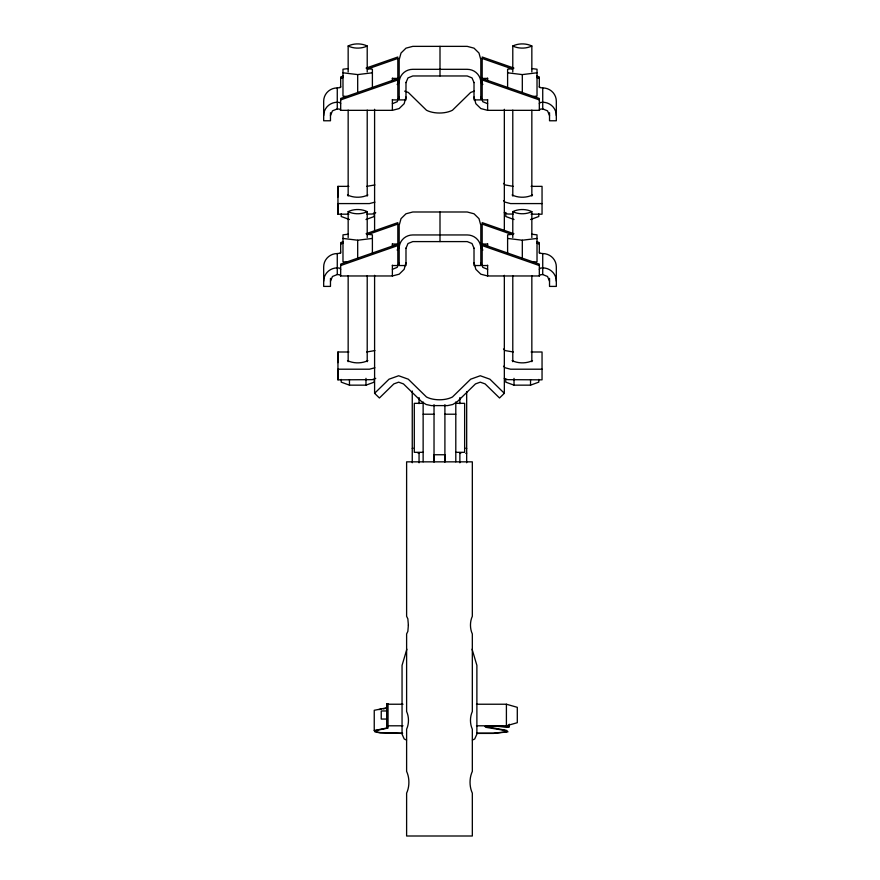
<?xml version="1.0" encoding="UTF-8"?>
<svg xmlns="http://www.w3.org/2000/svg" width="880" height="880" viewBox="0 0 880 880"><rect width="100%" height="100%" fill="white"/><g stroke="black" fill="none" stroke-linecap="round" stroke-linejoin="round"><path stroke-width="1.32" d="M375.749 378.367L372.284 379.665L337.953 379.841L337.953 352L348.909 352M348.942 214.159L337.953 214.214L337.953 186.362L348.909 186.362M434.027 455.037L434.027 461.846L434.027 404.701M440 212.003L440 241.593M440 46.365L440 75.966M444.906 455.037L444.906 461.846L444.906 404.701M505.78 379.423L505.78 382.151L514.019 385.154L530.541 385.154L538.78 382.151L538.78 379.423M505.78 212.421L505.78 216.513L514.019 219.527M512.787 361.691L512.787 275.748M512.787 237.556L512.787 211.64C518.463 208.824 526.163 208.824 531.839 211.64L531.839 237.556M512.787 196.064L512.787 110.121M512.787 71.929L512.787 46.002C518.463 43.197 526.163 43.197 531.839 46.002L531.839 71.929M514.019 385.154L514.019 378.345M530.541 385.154L530.541 379.709M531.839 361.691L531.839 275.748M531.839 196.064L531.839 110.121M538.78 213.785L538.78 216.513L530.541 219.527M405.988 97.042L404.162 103.686L399.179 108.559L392.381 110.341L340.681 110.341L339.603 109.131L337.271 108.9L332.464 110.847L330.473 115.555M405.966 262.757L404.162 269.324L399.179 274.186L392.381 275.968L340.681 275.968L339.603 274.758L337.271 274.538L332.464 276.485L330.473 281.182M406.857 649.198L402.05 665.368L402.05 734.129L404.206 738.958L406.527 740.08M397.188 84.535L399.179 79.827M399.179 97.042L397.188 101.739L392.381 103.686M405.988 82.61L407.979 77.913L412.786 75.966L467.214 75.966L472.021 77.913L474.012 82.61M397.188 250.162L399.179 245.465M399.179 262.669L397.188 267.366L392.381 269.324M405.988 248.248L407.979 243.54L412.786 241.593L467.214 241.593L472.021 243.54L474.012 248.248M340.681 86.482L339.603 87.692L337.271 87.912A13.607 13.299 0 0 0 323.675 101.211L323.675 120.769L330.473 120.769L330.473 112.739M340.681 252.109L339.603 253.319L337.271 253.55A13.607 13.299 0 0 0 323.675 266.849L323.675 286.407L330.473 286.407L330.473 278.377M539.319 103.686L540.397 102.476L542.729 102.256A13.607 13.299 0 0 1 556.325 115.555M474.012 97.042L475.838 103.686L480.821 108.559L487.619 110.341L539.319 110.341L540.397 109.131L542.729 108.9L547.536 110.847L549.527 115.555M539.319 269.324L540.397 268.114L542.729 267.883A13.607 13.299 0 0 1 556.325 281.182M474.012 262.669L475.838 269.324L480.821 274.186L487.619 275.968L539.319 275.968L540.397 274.758L542.729 274.538L547.536 276.485L549.527 281.182M374.594 393.305L389.026 379.192L398.651 375.749L408.276 379.192L426.492 397.012C433.686 400.708 445.247 400.708 452.441 397.012L470.668 379.192L480.282 375.749L489.907 379.192L504.339 393.305L499.532 398.002L485.1 383.9L480.282 382.173L475.475 383.9L457.248 401.709L452.793 404.492L447.634 405.603L431.31 405.603L426.14 404.492L421.685 401.709L403.458 383.9L398.651 382.173L393.844 383.9L379.412 398.002L374.594 393.305L374.594 275.308M348.161 71.929L348.161 46.002C353.837 43.197 361.537 43.197 367.213 46.002L367.213 71.929M367.213 46.002C361.537 48.818 353.837 48.818 348.161 46.002M531.839 46.002C526.163 48.818 518.463 48.818 512.787 46.002M367.895 194.975C361.812 197.989 353.562 197.989 347.479 194.975M348.161 237.556L348.161 211.64C353.837 208.824 361.537 208.824 367.213 211.64L367.213 237.556M367.213 211.64C361.537 214.456 353.837 214.456 348.161 211.64M532.521 194.975C526.438 197.989 518.188 197.989 512.105 194.975M531.839 211.64C526.163 214.456 518.463 214.456 512.787 211.64M367.895 360.602C361.812 363.616 353.562 363.616 347.479 360.602M532.521 360.602C526.438 363.616 518.188 363.616 512.105 360.602M472.406 740.08L474.727 738.958L476.883 734.129L476.883 665.368L472.076 649.198M375.749 212.74L372.284 214.027L366.795 214.06M365.981 219.527L374.22 216.513L374.22 212.421M341.22 379.423L341.22 382.151L349.459 385.154L365.981 385.154L374.22 382.151L374.22 379.423M474.276 91.146L470.668 92.433L452.441 110.253C445.247 113.949 433.686 113.949 426.492 110.253L408.276 92.433L404.668 91.146M343.222 76.076L340.681 76.967L340.681 87.549M366.08 68.101L397.826 57.013L397.826 99.902L392.381 99.902M340.681 78.397L343.222 77.517M367.345 69.091L397.826 58.443M397.826 78.518L340.681 98.472L340.681 110.341M340.681 99.902L397.826 79.959M343.222 241.714L340.681 242.594L340.681 253.176M366.08 233.728L397.826 222.651L397.826 265.54L392.381 265.54M340.681 244.035L343.222 243.144M367.345 234.718L397.826 224.081M397.826 244.156L340.681 264.099L340.681 275.968M340.681 265.54L397.826 245.586M412.258 448.415L413.116 448.173M418.198 453.431L419.056 453.178M465.817 453.431L466.675 453.178M387.145 708.114L383.24 708.862M509.3 724.229L508.717 727.089L493.922 726.165L486.453 726.594L506.682 730.444L507.98 731.852L493.482 733.414L477.158 733.414M476.476 725.802L506.407 725.802L517.297 722.7L517.297 707.322L506.407 704.231L476.476 704.231M374.891 184.943L366.707 186.362M374.891 202.147L369.446 203.577L337.953 203.577L337.953 214.214M374.891 350.57L366.707 352M374.891 367.774L369.446 369.204L337.953 369.204L337.953 379.841M378.928 709.599L381.128 709.104M374.242 730.521L386.683 728.035L386.683 703.67L386.683 707.817L374.242 710.303L374.242 730.521L374.902 731.841L379.368 732.765L402.336 733.414M348.326 68.574L342.98 69.223L342.98 96.074L346.984 96.569M342.98 72.798L357.687 74.591L372.394 72.798M512.952 68.574L507.606 69.223L507.606 87.857M507.606 72.798L522.313 74.591L537.02 72.798M533.016 96.569L537.02 96.074L537.02 69.223L531.674 68.574M348.326 234.201L342.98 234.85L342.98 261.712L348.326 262.361M342.98 238.436L357.687 240.218L372.394 238.436M512.952 234.201L507.606 234.85L507.606 253.495M507.606 238.436L522.313 240.218L537.02 238.436M531.674 262.361L537.02 261.712L537.02 234.85L531.674 234.201M392.381 78.397L397.826 78.397M482.174 78.397L487.619 78.397M487.619 99.902L482.174 99.902L482.174 57.013L513.92 68.101M513.293 186.362L505.109 184.943L503.514 183.381M531.091 186.362L542.047 186.362L542.047 214.214L531.058 214.159M542.047 203.577L510.554 203.577L505.109 202.147L503.514 200.585M392.381 244.035L397.826 244.035M482.174 244.035L487.619 244.035M487.619 265.54L482.174 265.54L482.174 222.651L513.92 233.728M513.293 352L505.109 350.57L503.514 349.019M531.091 352L542.047 352L542.047 379.841L507.716 379.665L504.251 378.367M542.047 369.204L510.554 369.204L505.109 367.774L503.514 366.223M423.137 403.337L414.293 403.337L414.293 452.32L423.137 452.32M455.796 403.337L464.64 403.337L464.64 452.32L455.796 452.32M423.137 414.216L434.027 414.216M444.906 414.216L455.796 414.216M434.027 454.751L444.906 454.751M388.036 704.231L403.007 704.231M386.683 710.963L381.238 710.963L381.238 719.059L386.683 719.059M388.036 725.802L403.007 725.802M402.688 733.227L380.27 732.622L376.233 731.786L375.628 730.576L388.036 728.079L388.036 703.67M476.773 733.227L493.229 733.227L506.572 731.819L505.373 730.521L486.189 727.375L485.001 726.55L494.175 725.978L509.3 726.924M513.205 214.06L507.716 214.027L504.251 212.74M549.527 112.739L549.527 120.769L556.325 120.769L556.325 101.211A13.607 13.299 0 0 0 542.729 87.912L540.397 87.692L539.319 86.482M549.527 278.377L549.527 286.407L556.325 286.407L556.325 266.849A13.607 13.299 0 0 0 542.729 253.55L540.397 253.319L539.319 252.109M367.048 68.574L372.394 69.223L372.394 87.857M367.048 234.201L372.394 234.85L372.394 253.495M465.817 448.173L466.675 448.415M459.877 453.178L460.735 453.431M536.778 76.076L539.319 76.967L539.319 87.549M482.174 58.443L512.655 69.091M536.778 77.517L539.319 78.397M482.174 78.518L539.319 98.472L539.319 110.341M482.174 79.959L539.319 99.902M536.778 241.714L539.319 242.594L539.319 253.176M482.174 224.081L512.655 234.718M536.778 243.144L539.319 244.035M482.174 244.156L539.319 264.099L539.319 275.968M482.174 245.586L539.319 265.54M349.459 219.527L341.22 216.513L341.22 213.785M487.619 103.686L482.812 101.739L480.821 97.042M487.619 269.324L482.812 267.366L480.821 262.669M340.681 103.686L339.603 102.476L337.271 102.256A13.607 13.299 0 0 0 323.675 115.555M340.681 269.324L339.603 268.114L337.271 267.883A13.607 13.299 0 0 0 323.675 281.182M480.821 79.827L482.812 84.535M480.821 245.465L482.812 250.162M542.729 87.912L542.729 108.9M542.729 253.55L542.729 274.538M522.313 74.591L522.313 92.389M522.313 240.218L522.313 259.391M506.407 704.231L506.407 725.802M504.339 109.285L504.339 231.396M504.339 275.308L504.339 393.305M487.619 78.133L487.619 80.96M487.619 99.539L487.619 110.341M487.619 243.771L487.619 246.587M487.619 265.177L487.619 275.968M474.012 82.478L474.012 99.902L480.821 99.902L480.821 59.675L478.984 53.031L474.023 48.158L467.214 46.365L412.786 46.365L405.977 48.158L401.016 53.031L399.179 59.675L399.179 99.902L405.988 99.902L405.988 82.478M474.012 248.116L474.012 265.54L480.821 265.54L480.821 225.302L478.984 218.658L474.023 213.785L467.214 211.992L412.786 211.992L405.977 213.785L401.016 218.658L399.179 225.302L399.179 265.54L405.988 265.54L405.988 248.116M466.675 391.644L466.675 462.748M459.877 397.551L459.877 403.689M459.877 452.54L459.877 462.803M455.796 401.973L455.796 461.846M423.137 401.973L423.137 461.846M419.056 397.551L419.056 403.689M419.056 452.54L419.056 462.803M412.258 390.984L412.258 462.748M392.381 78.133L392.381 80.96M392.381 99.539L392.381 110.341M392.381 243.771L392.381 246.587M392.381 265.177L392.381 275.968M374.594 109.285L374.594 231.396M367.213 110.121L367.213 196.064M367.213 275.748L367.213 361.691M365.981 378.345L365.981 385.154M357.687 74.591L357.687 92.389M357.687 240.218L357.687 259.391M349.459 379.709L349.459 385.154M348.161 110.121L348.161 196.064M348.161 275.748L348.161 361.691M337.953 186.362L337.953 197.01M337.953 352L337.953 362.637M337.271 87.912L337.271 108.9M337.271 253.55L337.271 274.538M480.821 248.248A13.607 13.299 0 0 0 467.214 234.949L412.786 234.949A13.607 13.299 0 0 0 399.179 248.248M480.821 82.61A13.607 13.299 0 0 0 467.214 69.311L412.786 69.311A13.607 13.299 0 0 0 399.179 82.61M408.364 625.108L407.858 631.367L406.615 633.952L406.615 711.513C409.079 716.848 409.079 723.866 406.615 729.201L406.615 771.375C409.651 777.942 409.651 786.577 406.615 793.144L406.615 836L472.329 836L472.329 793.144C469.282 786.577 469.282 777.942 472.329 771.375L472.329 729.201C469.854 723.866 469.854 716.848 472.329 711.513L472.329 633.952C469.854 628.628 469.854 621.599 472.329 616.264L472.329 461.846L406.615 461.846L406.615 616.264L407.858 618.86L408.364 625.108"/></g></svg>
